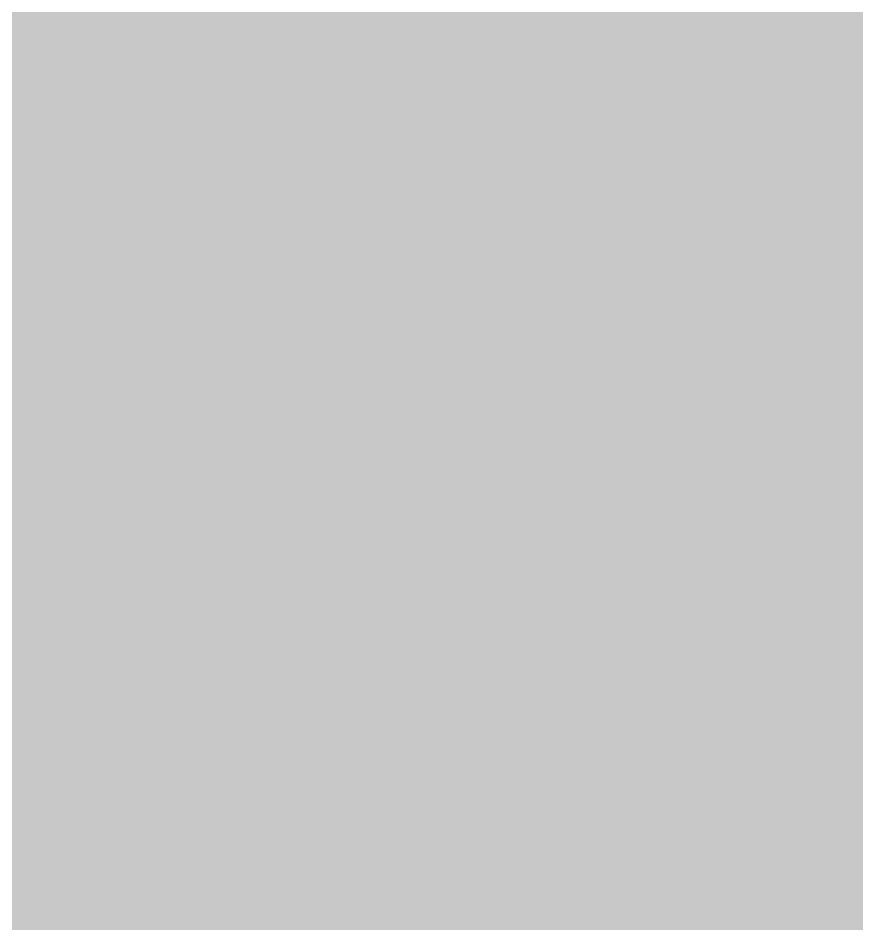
# Model space of a CAD drawing. Header units: millimetres. Extents: x -2 to 135, y -2 to 106.
# Drawn here: x 101.728 to 102.331, y 75.128 to 75.778 of the extents above; entities that cross this region are included whole.
import ezdxf

# ---------------------------------------------------------------- set-up
doc = ezdxf.new("R2010")
doc.units = ezdxf.units.MM
doc.header["$MEASUREMENT"] = 0
for name, color, linetype, true_color in [('Bottom-Layer', 7, 'Continuous', 0x0000ff), ('Document-Layer', 7, 'Continuous', 0x6464ff), ('Top-Layer', 7, 'Continuous', 0xff0000), ('Top-Silkscreen-Layer', 7, 'Continuous', 0xffcc00)]:
    doc.layers.add(name, color=color, linetype=linetype, true_color=true_color)

msp = doc.modelspace()

# ---------------------------------------------------------------- hatches: boundary and pattern name
at = {"layer": 'Bottom-Layer'}
msp.add_hatch(color=256, dxfattribs=at).paths.add_polyline_path([(126.42373, 0.35814), (41.67627, 0.35814), (42.32022, 1.129), (42.80075, 2.01104), (43.09924, 2.9701), (43.20413, 3.96905), (43.11137, 4.9692), (42.82453, 5.93181), (42.35474, 6.81961), (41.72018, 7.59822), (40.94544, 8.23749), (40.0605, 8.71266), (39.09964, 9.00533), (38.10008, 9.10416), (37.10051, 9.00533), (36.13965, 8.71266), (35.25472, 8.23749), (34.47997, 7.59822), (33.84541, 6.81961), (33.37562, 5.93181), (33.08879, 4.9692), (32.99602, 3.96905), (33.10091, 2.9701), (33.3994, 2.01104), (33.87993, 1.129), (34.52388, 0.35814), (0.35814, 0.35814), (0.35814, 99.54206), (34.52388, 99.54206), (33.87993, 98.7712), (33.3994, 97.88916), (33.10091, 96.9301), (32.99602, 95.93115), (33.08879, 94.93101), (33.37562, 93.96839), (33.84541, 93.08059), (34.47997, 92.30198), (35.25472, 91.66271), (36.13965, 91.18754), (37.10051, 90.89487), (38.10008, 90.79604), (39.09964, 90.89487), (40.0605, 91.18754), (40.94544, 91.66271), (41.72018, 92.30198), (42.35474, 93.08059), (42.82453, 93.96839), (43.11137, 94.93101), (43.20413, 95.93115), (43.09924, 96.9301), (42.80075, 97.88916), (42.32022, 98.7712), (41.67627, 99.54206), (126.42407, 99.54206), (125.77903, 98.7696), (125.29808, 97.8856), (124.99993, 96.92441), (124.89616, 95.92341), (124.99082, 94.92151), (125.28021, 93.95765), (125.75309, 93.06931), (126.39108, 92.29101), (127.16938, 91.65302), (128.05772, 91.18014), (129.02158, 90.89075), (130.02348, 90.7961), (131.02448, 90.89986), (131.98567, 91.19801), (132.86967, 91.67896), (133.64213, 92.324), (133.64213, 7.57586), (132.8697, 8.22091), (131.98572, 8.70188), (131.02456, 9.00005), (130.02358, 9.10385), (129.02169, 9.00923), (128.05783, 8.71988), (127.16948, 8.24705), (126.39117, 7.6091), (125.75315, 6.83085), (125.28023, 5.94255), (124.99079, 4.97872), (124.89608, 3.97684), (124.99978, 2.97584), (125.29787, 2.01465), (125.77875, 1.13063)])
at = {"layer": 'Document-Layer'}
for points in [[(102.29877, 75.47305), (101.79077, 75.47305), (102.04477, 75.21905)], [(101.79077, 74.96505), (102.29877, 74.96505), (102.04477, 75.21905)]]:
    msp.add_hatch(color=256, dxfattribs=at).paths.add_polyline_path(points)
at = {"layer": 'Top-Layer'}
msp.add_hatch(color=256, dxfattribs=at).paths.add_polyline_path([(126.42373, 0.35814), (41.67627, 0.35814), (42.32022, 1.129), (42.80075, 2.01104), (43.09924, 2.9701), (43.20413, 3.96905), (43.11137, 4.9692), (42.82453, 5.93181), (42.35474, 6.81961), (41.72018, 7.59822), (40.94544, 8.23749), (40.0605, 8.71266), (39.09964, 9.00533), (38.10008, 9.10416), (37.10051, 9.00533), (36.13965, 8.71266), (35.25472, 8.23749), (34.47997, 7.59822), (33.84541, 6.81961), (33.37562, 5.93181), (33.08879, 4.9692), (32.99602, 3.96905), (33.10091, 2.9701), (33.3994, 2.01104), (33.87993, 1.129), (34.52388, 0.35814), (0.35814, 0.35814), (0.35814, 99.54206), (34.52388, 99.54206), (33.87993, 98.7712), (33.3994, 97.88916), (33.10091, 96.9301), (32.99602, 95.93115), (33.08879, 94.93101), (33.37562, 93.96839), (33.84541, 93.08059), (34.47997, 92.30198), (35.25472, 91.66271), (36.13965, 91.18754), (37.10051, 90.89487), (38.10008, 90.79604), (39.09964, 90.89487), (40.0605, 91.18754), (40.94544, 91.66271), (41.72018, 92.30198), (42.35474, 93.08059), (42.82453, 93.96839), (43.11137, 94.93101), (43.20413, 95.93115), (43.09924, 96.9301), (42.80075, 97.88916), (42.32022, 98.7712), (41.67627, 99.54206), (126.42407, 99.54206), (125.77903, 98.7696), (125.29808, 97.8856), (124.99993, 96.92441), (124.89616, 95.92341), (124.99082, 94.92151), (125.28021, 93.95765), (125.75309, 93.06931), (126.39108, 92.29101), (127.16938, 91.65302), (128.05772, 91.18014), (129.02158, 90.89075), (130.02348, 90.7961), (131.02448, 90.89986), (131.98567, 91.19801), (132.86967, 91.67896), (133.64213, 92.324), (133.64213, 7.57586), (132.8697, 8.22091), (131.98572, 8.70188), (131.02456, 9.00005), (130.02358, 9.10385), (129.02169, 9.00923), (128.05783, 8.71988), (127.16948, 8.24705), (126.39117, 7.6091), (125.75315, 6.83085), (125.28023, 5.94255), (124.99079, 4.97872), (124.89608, 3.97684), (124.99978, 2.97584), (125.29787, 2.01465), (125.77875, 1.13063)])

# ---------------------------------------------------------------- linework, layer by layer
at = {"layer": 'Document-Layer', "const_width": 0.00508}
for points in [[(102.29877, 75.47305), (101.79077, 75.47305), (102.04477, 75.21905)], [(101.79077, 74.96505), (102.29877, 74.96505), (102.04477, 75.21905)]]:
    msp.add_lwpolyline(points, close=True, dxfattribs=at)
at = {"layer": 'Top-Silkscreen-Layer', "const_width": 0.254}
msp.add_lwpolyline([(101.69247, 24.61735, -0.414), (97.7987, 20.72358), (48.09798, 20.72358, -0.102), (48.0477, 20.73393), (48.0477, 20.73393, -0.374), (44.44601, 24.36144), (44.44601, 24.36144, -0.092), (44.43759, 24.40697), (44.43759, 95.08474, -0.414), (48.33136, 98.9785, -0.02), (48.35198, 98.9785), (98.08528, 98.9785, -0.125), (98.14626, 98.96296, -0.369), (101.68378, 95.34476), (101.68378, 95.34476, -0.093), (101.69247, 95.29851), (101.69247, 24.61735)], format="xyb", dxfattribs=at)
at = {"layer": 'Top-Silkscreen-Layer'}
for points, const_width in [([(101.31833, 75.68641), (102.77121, 75.68641)], 0.1524), ([(101.31833, 75.68641), (102.77121, 75.68641)], 0.1524), ([(102.04477, 75.68641), (102.04731, 74.73645)], 0.15494), ([(102.04477, 75.68641), (102.04731, 74.73645)], 0.15494), ([(102.04477, 75.22159), (101.91777, 75.47305)], 0.15494), ([(101.91777, 75.47305), (102.17177, 75.47305)], 0.15494), ([(102.04477, 75.22159), (101.91777, 75.47305)], 0.15494), ([(101.91777, 75.47305), (102.17177, 75.47305)], 0.15494), ([(102.17177, 75.47305), (102.04731, 75.22159)], 0.15494), ([(102.17177, 75.47305), (102.04731, 75.22159)], 0.15494), ([(102.04477, 75.34605), (102.04477, 75.21651)], 0.15494), ([(102.04477, 75.34605), (102.04477, 75.21651)], 0.15494), ([(102.17177, 75.21905), (101.91777, 75.21905)], 0.15494), ([(102.17177, 75.21905), (101.91777, 75.21905)], 0.15494), ([(101.91777, 74.96505), (102.04223, 75.21651)], 0.15494), ([(101.91777, 74.96505), (102.04223, 75.21651)], 0.15494), ([(102.04477, 75.09205), (102.04477, 75.22159)], 0.15494), ([(102.04477, 75.09205), (102.04477, 75.22159)], 0.15494), ([(102.04477, 75.21651), (102.17177, 74.96505)], 0.15494), ([(102.04477, 75.21651), (102.17177, 74.96505)], 0.15494)]:
    msp.add_lwpolyline(points, dxfattribs=dict(at, const_width=const_width))

doc.saveas('drawing.dxf')
